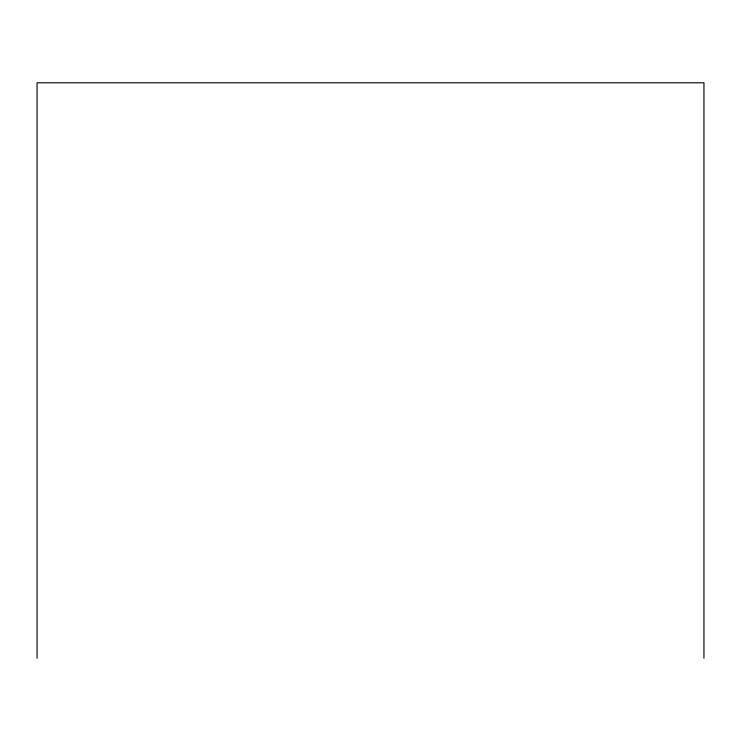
<?xml version="1.0" encoding="UTF-8"?>
<svg xmlns="http://www.w3.org/2000/svg" width="741" height="741" viewBox="0 0 741 741"><rect width="100%" height="100%" fill="white"/><g stroke="black" fill="none" stroke-linecap="round" stroke-linejoin="round"><path stroke-width="1.11" d="M703.95 658.212L703.95 82.788L37.05 82.788L37.05 658.212"/></g></svg>
